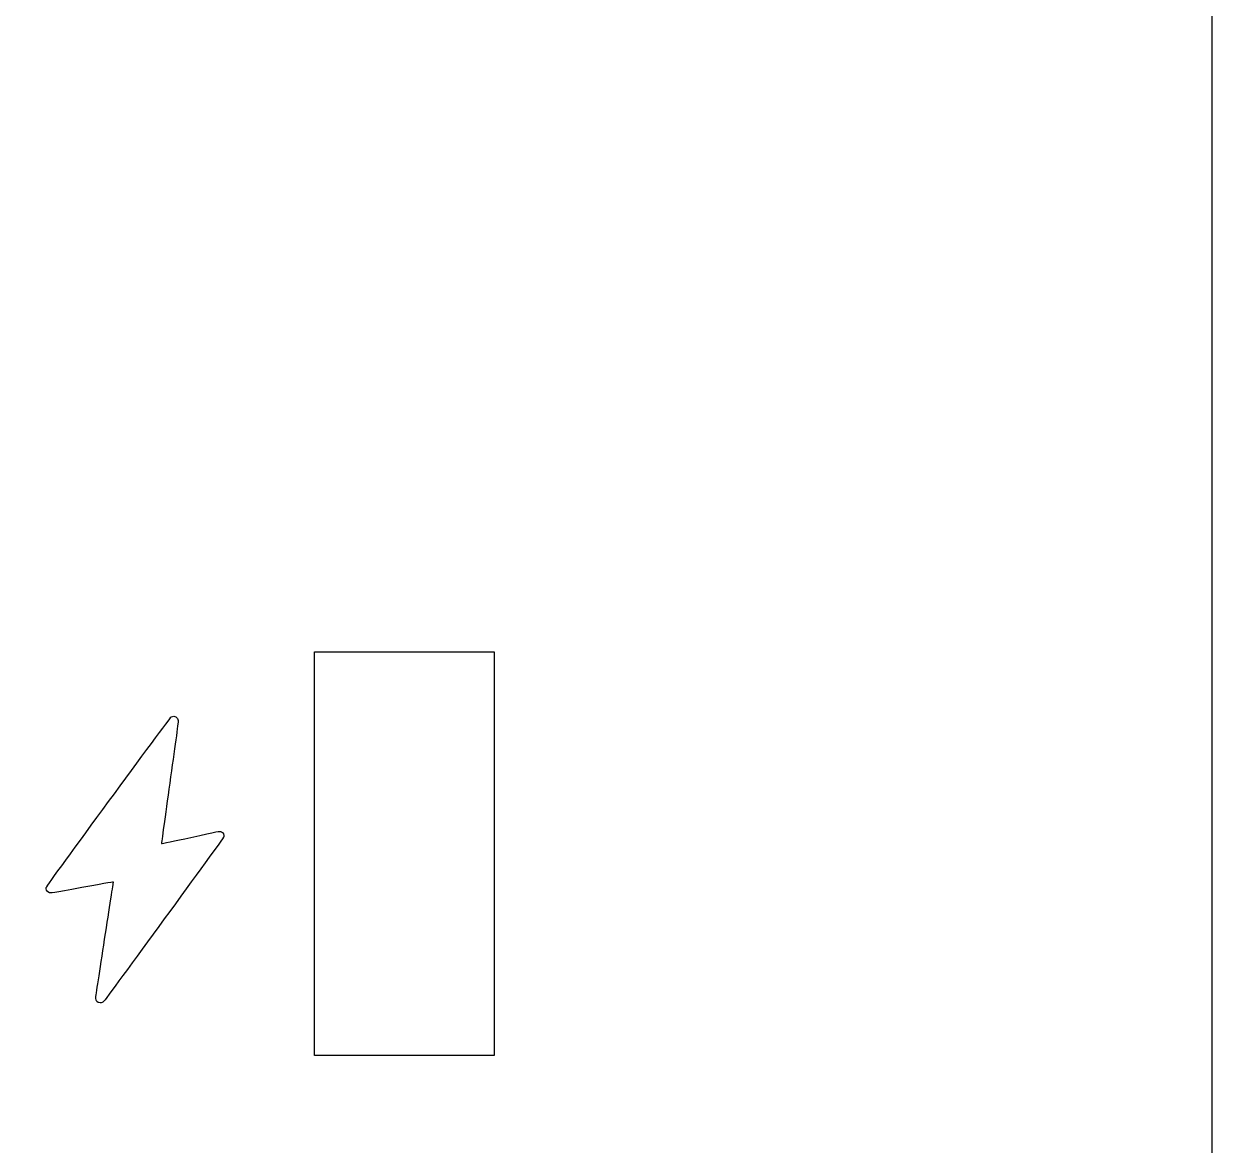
# Model space of a CAD drawing. Header units: millimetres. Extents: x -300 to 0, y -200 to 0.
# Drawn here: x -26.48 to 0, y -175 to -150 of the extents above; entities that cross this region are included whole.
import ezdxf

# ---------------------------------------------------------------- set-up
doc = ezdxf.new("R2010")
doc.units = ezdxf.units.MM
doc.layers.get('0').update_dxf_attribs({"linetype": 'CONTINUOUS'})

msp = doc.modelspace()

# ---------------------------------------------------------------- linework, layer by layer
msp.add_lwpolyline([(-283, 0, 0.414214), (-300, -17), (-300, -183, 0.414214), (-283, -200), (-17, -200, 0.414214), (0, -183), (0, -17, 0.414214), (-17, 0)], format="xyb", close=True)
msp.add_lwpolyline([(-16, -173), (-20, -173), (-20, -164), (-16, -164)], close=True)
for points in [[(-25.977, -169.251), (-25.965, -169.211), (-23.216, -165.463), (-23.189, -165.447)], [(-23.189, -165.447), (-23.125, -165.41), (-23.038, -165.46), (-23.035, -165.535)], [(-23.035, -165.535), (-23.035, -165.558), (-23.12, -166.184), (-23.225, -166.925)], [(-23.225, -166.925), (-23.33, -167.665), (-23.414, -168.273), (-23.411, -168.277)], [(-22.019, -168.123), (-22.027, -168.149), (-24.659, -171.759), (-24.706, -171.805)], [(-22.758, -168.137), (-22.154, -168.001), (-22.108, -167.992), (-22.077, -168.01)], [(-22.077, -168.01), (-22.037, -168.032), (-22.009, -168.085), (-22.019, -168.123)], [(-23.411, -168.277), (-23.407, -168.279), (-23.114, -168.217), (-22.758, -168.137)], [(-24.482, -169.134), (-24.486, -169.13), (-24.803, -169.186), (-25.188, -169.258)], [(-24.676, -170.407), (-24.567, -169.71), (-24.479, -169.136), (-24.482, -169.134)], [(-25.921, -169.369), (-25.965, -169.345), (-25.991, -169.291), (-25.977, -169.251)], [(-25.188, -169.258), (-25.839, -169.379), (-25.89, -169.386), (-25.921, -169.369)], [(-24.874, -171.72), (-24.874, -171.695), (-24.784, -171.104), (-24.676, -170.407)], [(-24.775, -171.825), (-24.839, -171.825), (-24.874, -171.788), (-24.874, -171.72)], [(-24.706, -171.805), (-24.717, -171.816), (-24.747, -171.825), (-24.775, -171.825)]]:
    msp.add_open_spline(points, degree=3)

doc.saveas('drawing.dxf')
